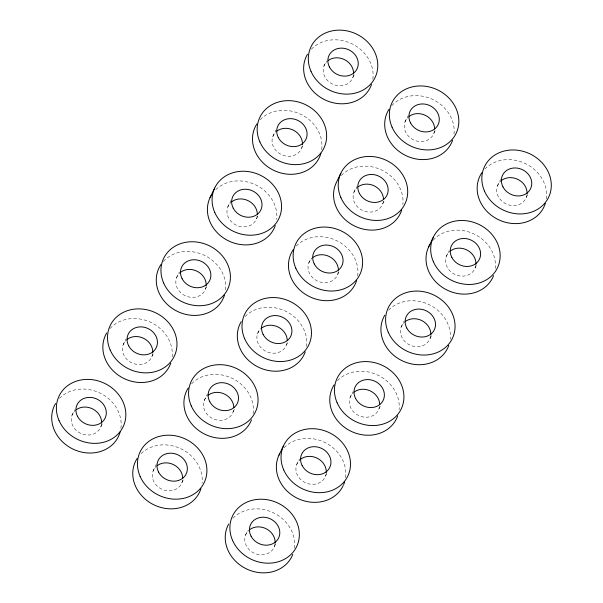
<?xml version="1.0" encoding="UTF-8"?>
<svg xmlns="http://www.w3.org/2000/svg" width="603" height="603" viewBox="0 0 603 603"><rect width="100%" height="100%" fill="white"/><g stroke="black" fill="none" stroke-linecap="round" stroke-linejoin="round"><path stroke-width="0.45" stroke-dasharray="3.02 2.26" d="M72.013 415.279L74.734 409.648M123.155 344.773L125.876 339.135M100.867 426.803L102.812 422.778M176.573 277.651L179.302 272.013M152.009 356.298L153.177 353.878M227.715 207.138L230.828 200.693M272.812 136.549L275.925 130.105M205.435 289.176L206.595 286.757M323.947 66.036L326.283 61.205M256.569 218.663L258.129 215.437M301.666 148.074L302.834 145.655M153.072 471.086L156.185 464.642M352.8 77.561L354.36 74.335M204.213 400.573L207.326 394.128M181.925 482.611L183.485 479.385M257.639 333.451L259.976 328.62M233.067 412.098L234.627 408.872M308.774 262.938L311.11 258.107M353.871 192.349L356.592 186.711M286.493 344.976L287.661 342.557M405.012 121.836L407.734 116.198M337.635 274.463L339.579 270.438M382.724 203.874L384.669 199.849M433.866 133.361L435.419 130.142M245.527 535.102L247.863 530.271M296.661 464.596L299.389 458.958M274.38 546.627L275.94 543.409M350.087 397.475L352.815 391.837M325.522 476.114L326.69 473.702M401.229 326.962L403.95 321.324M446.318 256.373L449.047 250.735M378.94 409L380.501 405.774M497.46 185.86L500.573 179.415M430.082 338.487L431.642 335.26M475.179 267.898L476.347 265.478M526.313 197.385L527.874 194.158M284.088 447.743A35.539 31.115 25.8 0 1 324.761 442.406A35.539 31.115 25.8 0 1 345.549 477.719M326.178 473.513A15.55 13.613 25.8 0 1 304.47 482.249A15.55 13.613 25.8 0 1 300.271 459.539M337.514 380.621A35.539 31.115 25.8 0 1 377.719 375.066A35.539 31.115 25.8 0 1 399.088 409.701M379.596 406.392A15.55 13.613 25.8 0 1 357.451 414.887A15.55 13.613 25.8 0 1 354.413 391.867M433.127 240.182A35.539 31.115 25.8 0 1 473.491 233.745A35.539 31.115 25.8 0 1 495.319 268.599M475.835 265.29A15.55 13.613 25.8 0 1 453.682 273.785A15.55 13.613 25.8 0 1 450.645 250.765M232.946 518.256A35.539 31.115 25.8 0 1 273.619 512.919A35.539 31.115 25.8 0 1 294.407 548.233M275.036 544.027A15.55 13.613 25.8 0 1 253.328 552.763A15.55 13.613 25.8 0 1 249.129 530.052M484.887 169.013A35.539 31.115 25.8 0 1 525.56 163.669A35.539 31.115 25.8 0 1 546.348 198.982M526.969 194.777A15.55 13.613 25.8 0 1 504.824 203.271A15.55 13.613 25.8 0 1 501.786 180.252M388.656 310.115A35.539 31.115 25.8 0 1 428.861 304.553A35.539 31.115 25.8 0 1 450.23 339.188M430.738 335.879A15.55 13.613 25.8 0 1 408.585 344.373A15.55 13.613 25.8 0 1 405.555 321.354M296.201 246.092A35.539 31.115 25.8 0 1 336.873 240.755A35.539 31.115 25.8 0 1 357.662 276.068M338.291 271.863A15.55 13.613 25.8 0 1 316.583 280.599A15.55 13.613 25.8 0 1 312.384 257.888M191.641 383.727A35.539 31.115 25.8 0 1 232.306 378.382A35.539 31.115 25.8 0 1 253.094 413.696M233.572 410.379A15.55 13.613 25.8 0 1 211.133 417.721A15.55 13.613 25.8 0 1 208.54 394.965M391.814 105.653A35.539 31.115 25.8 0 1 432.178 99.216A35.539 31.115 25.8 0 1 454.006 134.062M434.522 130.761A15.55 13.613 25.8 0 1 412.369 139.248A15.55 13.613 25.8 0 1 409.331 116.228M341.298 175.503A35.539 31.115 25.8 0 1 381.503 169.94A35.539 31.115 25.8 0 1 402.872 204.575M383.38 201.274A15.55 13.613 25.8 0 1 361.227 209.761A15.55 13.613 25.8 0 1 358.197 186.742M141.147 453.592A35.539 31.115 25.8 0 1 181.171 448.896A35.539 31.115 25.8 0 1 202.073 483.312M182.588 480.003A15.55 13.613 25.8 0 1 160.436 488.498A15.55 13.613 25.8 0 1 157.398 465.478M245.059 316.605A35.539 31.115 25.8 0 1 285.732 311.269A35.539 31.115 25.8 0 1 306.52 346.582M286.99 343.265A15.55 13.613 25.8 0 1 264.996 350.863A15.55 13.613 25.8 0 1 261.242 328.401M260.232 119.703A35.539 31.115 25.8 0 1 300.905 114.359A35.539 31.115 25.8 0 1 321.693 149.672M302.163 146.356A15.55 13.613 25.8 0 1 279.732 153.697A15.55 13.613 25.8 0 1 277.131 130.941M311.374 49.19A35.539 31.115 25.8 0 1 352.046 43.846A35.539 31.115 25.8 0 1 372.835 79.159M353.464 74.953A15.55 13.613 25.8 0 1 331.748 83.696A15.55 13.613 25.8 0 1 327.557 60.986M163.383 261.461A35.539 31.115 25.8 0 1 203.746 255.024A35.539 31.115 25.8 0 1 225.575 289.877M206.09 286.568A15.55 13.613 25.8 0 1 183.938 295.063A15.55 13.613 25.8 0 1 180.9 272.043M215.784 189.644A35.539 31.115 25.8 0 1 255.815 184.955A35.539 31.115 25.8 0 1 276.717 219.364M257.225 216.055A15.55 13.613 25.8 0 1 235.08 224.55A15.55 13.613 25.8 0 1 232.042 201.53M109.957 328.582A35.539 31.115 25.8 0 1 150.32 322.145A35.539 31.115 25.8 0 1 172.149 356.999M152.665 353.69A15.55 13.613 25.8 0 1 130.512 362.184A15.55 13.613 25.8 0 1 127.474 339.165M59.441 398.432A35.539 31.115 25.8 0 1 100.106 393.096A35.539 31.115 25.8 0 1 120.894 428.409M101.523 424.203A15.55 13.613 25.8 0 1 79.37 432.69A15.55 13.613 25.8 0 1 76.34 409.678"/><path stroke-width="0.9" d="M210.01 197.724L214.683 188.061M340.838 173.272L336.165 182.935A35.539 31.115 25.8 0 0 356.984 227.112A35.539 31.115 25.8 0 0 401.749 209.912M278.955 455.182L283.629 445.519M428.612 246.959L433.286 237.296M343.228 485.528A35.539 31.115 25.8 0 1 296.962 498.078A35.539 31.115 25.8 0 1 279.777 453.577M344.539 482.159A35.539 31.115 25.8 0 1 343.597 484.706M300.987 458.989A15.55 13.613 25.8 0 1 317.713 458.461A15.55 13.613 25.8 0 1 326.268 472.616M397.679 415.904A35.539 31.115 25.8 0 1 350.84 431.183A35.539 31.115 25.8 0 1 334.13 384.895M354.413 391.867A15.55 13.613 25.8 0 1 370.694 391.106A15.55 13.613 25.8 0 1 379.717 404.59M493.593 275.646A35.539 31.115 25.8 0 1 447.079 290.081A35.539 31.115 25.8 0 1 429.886 244.569M450.645 250.765A15.55 13.613 25.8 0 1 467.37 250.237A15.55 13.613 25.8 0 1 475.925 264.393M292.794 554.383A35.539 31.115 25.8 0 1 246.748 569.036A35.539 31.115 25.8 0 1 228.635 524.09M249.846 529.502A15.55 13.613 25.8 0 1 266.579 528.974A15.55 13.613 25.8 0 1 275.126 543.13M545.338 203.422A35.539 31.115 25.8 0 1 498.214 219.567A35.539 31.115 25.8 0 1 482.008 172.526M501.786 180.252A15.55 13.613 25.8 0 1 518.512 179.724A15.55 13.613 25.8 0 1 527.06 193.887M448.813 345.391A35.539 31.115 25.8 0 1 402.45 360.896A35.539 31.115 25.8 0 1 384.789 315.158M405.555 321.354A15.55 13.613 25.8 0 1 422.281 320.826A15.55 13.613 25.8 0 1 430.828 334.989M356.652 280.501A35.539 31.115 25.8 0 1 309.527 296.646A35.539 31.115 25.8 0 1 293.322 249.604M313.1 257.33A15.55 13.613 25.8 0 1 329.381 256.569A15.55 13.613 25.8 0 1 338.404 270.061M251.489 419.854A35.539 31.115 25.8 0 1 204.5 434.047A35.539 31.115 25.8 0 1 188.257 387.993M208.54 394.965A15.55 13.613 25.8 0 1 224.813 394.204A15.55 13.613 25.8 0 1 233.836 407.696M452.597 140.265A35.539 31.115 25.8 0 1 405.766 155.544A35.539 31.115 25.8 0 1 389.048 109.264M409.331 116.228A15.55 13.613 25.8 0 1 425.612 115.467A15.55 13.613 25.8 0 1 434.635 128.959M358.197 186.742A15.55 13.613 25.8 0 1 374.471 185.98A15.55 13.613 25.8 0 1 383.5 199.472M200.95 488.649A35.539 31.115 25.8 0 1 154.293 505.02A35.539 31.115 25.8 0 1 137.115 458.506M157.398 465.478A15.55 13.613 25.8 0 1 173.679 464.717A15.55 13.613 25.8 0 1 182.701 478.209M305.224 351.881A35.539 31.115 25.8 0 1 258.86 367.385A35.539 31.115 25.8 0 1 241.2 321.648M261.958 327.844A15.55 13.613 25.8 0 1 278.239 327.082A15.55 13.613 25.8 0 1 287.262 340.574M320.947 153.237A35.539 31.115 25.8 0 1 274.501 170.702A35.539 31.115 25.8 0 1 256.848 123.969M277.131 130.941A15.55 13.613 25.8 0 1 293.865 130.414A15.55 13.613 25.8 0 1 302.412 144.569M371.538 84.465A35.539 31.115 25.8 0 1 325.168 99.97A35.539 31.115 25.8 0 1 307.507 54.232M328.273 60.428A15.55 13.613 25.8 0 1 344.999 59.901A15.55 13.613 25.8 0 1 353.546 74.063M224.452 295.214A35.539 31.115 25.8 0 1 177.327 311.359A35.539 31.115 25.8 0 1 161.122 264.31M180.9 272.043A15.55 13.613 25.8 0 1 197.626 271.516A15.55 13.613 25.8 0 1 206.181 285.679M275.307 225.567A35.539 31.115 25.8 0 1 228.936 241.072A35.539 31.115 25.8 0 1 211.276 195.334M232.042 201.53A15.55 13.613 25.8 0 1 248.315 200.769A15.55 13.613 25.8 0 1 257.345 214.261M170.739 363.202A35.539 31.115 25.8 0 1 124.376 378.699A35.539 31.115 25.8 0 1 106.716 332.969M127.474 339.165A15.55 13.613 25.8 0 1 144.207 338.637A15.55 13.613 25.8 0 1 152.755 352.793M120.148 431.974A35.539 31.115 25.8 0 1 74.177 449.65A35.539 31.115 25.8 0 1 55.574 403.482M76.34 409.678A15.55 13.613 25.8 0 1 93.066 409.151A15.55 13.613 25.8 0 1 101.613 423.306M302.178 465.637A15.55 13.613 25.8 0 0 328.462 469.556A15.55 13.613 25.8 0 0 316.65 446.876A15.55 13.613 25.8 0 0 302.178 465.637M283.704 469.88A35.539 31.115 25.8 0 0 343.386 482.641A35.539 31.115 25.8 0 0 320.201 429.555A35.539 31.115 25.8 0 0 283.704 469.88M355.604 398.515A15.55 13.613 25.8 0 0 381.887 402.435A15.55 13.613 25.8 0 0 370.076 379.754A15.55 13.613 25.8 0 0 355.604 398.515M337.13 402.759A35.539 31.115 25.8 0 0 396.812 415.52A35.539 31.115 25.8 0 0 373.626 362.433A35.539 31.115 25.8 0 0 337.13 402.759M451.835 257.413A15.55 13.613 25.8 0 0 478.119 261.333A15.55 13.613 25.8 0 0 466.307 238.652A15.55 13.613 25.8 0 0 451.835 257.413M433.361 261.657A35.539 31.115 25.8 0 0 493.043 274.418A35.539 31.115 25.8 0 0 469.858 221.331A35.539 31.115 25.8 0 0 433.361 261.657M251.044 536.15A15.55 13.613 25.8 0 0 277.32 540.069A15.55 13.613 25.8 0 0 265.508 517.389A15.55 13.613 25.8 0 0 251.044 536.15M232.562 540.394A35.539 31.115 25.8 0 0 292.244 553.147A35.539 31.115 25.8 0 0 269.059 500.068A35.539 31.115 25.8 0 0 232.562 540.394M502.977 186.9A15.55 13.613 25.8 0 0 529.261 190.827A15.55 13.613 25.8 0 0 517.442 168.139A15.55 13.613 25.8 0 0 502.977 186.9M484.503 191.143A35.539 31.115 25.8 0 0 544.185 203.904A35.539 31.115 25.8 0 0 521 150.818A35.539 31.115 25.8 0 0 484.503 191.143M406.746 328.002A15.55 13.613 25.8 0 0 433.022 331.929A15.55 13.613 25.8 0 0 421.211 309.241A15.55 13.613 25.8 0 0 406.746 328.002M388.264 332.245A35.539 31.115 25.8 0 0 447.946 345.006A35.539 31.115 25.8 0 0 424.768 291.92A35.539 31.115 25.8 0 0 388.264 332.245M314.291 263.986A15.55 13.613 25.8 0 0 340.574 267.905A15.55 13.613 25.8 0 0 328.763 245.225A15.55 13.613 25.8 0 0 314.291 263.986M295.817 268.229A35.539 31.115 25.8 0 0 355.499 280.983A35.539 31.115 25.8 0 0 332.313 227.904A35.539 31.115 25.8 0 0 295.817 268.229M209.731 401.621A15.55 13.613 25.8 0 0 236.007 405.54A15.55 13.613 25.8 0 0 224.195 382.86A15.55 13.613 25.8 0 0 209.731 401.621M191.249 405.864A35.539 31.115 25.8 0 0 250.931 418.618A35.539 31.115 25.8 0 0 227.753 365.531A35.539 31.115 25.8 0 0 191.249 405.864M410.522 122.884A15.55 13.613 25.8 0 0 436.806 126.803A15.55 13.613 25.8 0 0 424.994 104.123A15.55 13.613 25.8 0 0 410.522 122.884M392.048 127.127A35.539 31.115 25.8 0 0 451.73 139.881A35.539 31.115 25.8 0 0 428.545 86.794A35.539 31.115 25.8 0 0 392.048 127.127M359.388 193.397A15.55 13.613 25.8 0 0 385.671 197.317A15.55 13.613 25.8 0 0 373.852 174.636A15.55 13.613 25.8 0 0 359.388 193.397M340.906 197.641A35.539 31.115 25.8 0 0 400.588 210.394A35.539 31.115 25.8 0 0 377.41 157.308A35.539 31.115 25.8 0 0 340.906 197.641M158.589 472.126A15.55 13.613 25.8 0 0 184.872 476.053A15.55 13.613 25.8 0 0 173.061 453.366A15.55 13.613 25.8 0 0 158.589 472.126M140.115 476.37A35.539 31.115 25.8 0 0 199.797 489.131A35.539 31.115 25.8 0 0 176.611 436.044A35.539 31.115 25.8 0 0 140.115 476.37M263.149 334.499A15.55 13.613 25.8 0 0 289.432 338.419A15.55 13.613 25.8 0 0 277.621 315.738A15.55 13.613 25.8 0 0 263.149 334.499M244.675 338.743A35.539 31.115 25.8 0 0 304.357 351.496A35.539 31.115 25.8 0 0 281.171 298.41A35.539 31.115 25.8 0 0 244.675 338.743M278.322 137.59A15.55 13.613 25.8 0 0 304.605 141.509A15.55 13.613 25.8 0 0 292.794 118.829A15.55 13.613 25.8 0 0 278.322 137.59M259.848 141.833A35.539 31.115 25.8 0 0 319.53 154.594A35.539 31.115 25.8 0 0 296.344 101.508A35.539 31.115 25.8 0 0 259.848 141.833M329.464 67.076A15.55 13.613 25.8 0 0 355.747 71.003A15.55 13.613 25.8 0 0 343.936 48.315A15.55 13.613 25.8 0 0 329.464 67.076M310.99 71.32A35.539 31.115 25.8 0 0 370.672 84.081A35.539 31.115 25.8 0 0 347.486 30.994A35.539 31.115 25.8 0 0 310.99 71.32M182.091 278.692A15.55 13.613 25.8 0 0 208.374 282.619A15.55 13.613 25.8 0 0 196.563 259.931A15.55 13.613 25.8 0 0 182.091 278.692M163.617 282.935A35.539 31.115 25.8 0 0 223.298 295.696A35.539 31.115 25.8 0 0 200.113 242.61A35.539 31.115 25.8 0 0 163.617 282.935M233.233 208.178A15.55 13.613 25.8 0 0 259.516 212.105A15.55 13.613 25.8 0 0 247.697 189.417A15.55 13.613 25.8 0 0 233.233 208.178M214.751 212.429A35.539 31.115 25.8 0 0 274.433 225.183A35.539 31.115 25.8 0 0 251.255 172.096A35.539 31.115 25.8 0 0 214.751 212.429M128.665 345.813A15.55 13.613 25.8 0 0 154.948 349.732A15.55 13.613 25.8 0 0 143.137 327.052A15.55 13.613 25.8 0 0 128.665 345.813M110.191 350.057A35.539 31.115 25.8 0 0 169.873 362.818A35.539 31.115 25.8 0 0 146.687 309.731A35.539 31.115 25.8 0 0 110.191 350.057M77.531 416.326A15.55 13.613 25.8 0 0 103.806 420.246A15.55 13.613 25.8 0 0 91.995 397.565A15.55 13.613 25.8 0 0 77.531 416.326M59.049 420.57A35.539 31.115 25.8 0 0 118.731 433.323A35.539 31.115 25.8 0 0 95.553 380.244A35.539 31.115 25.8 0 0 59.049 420.57"/></g></svg>
